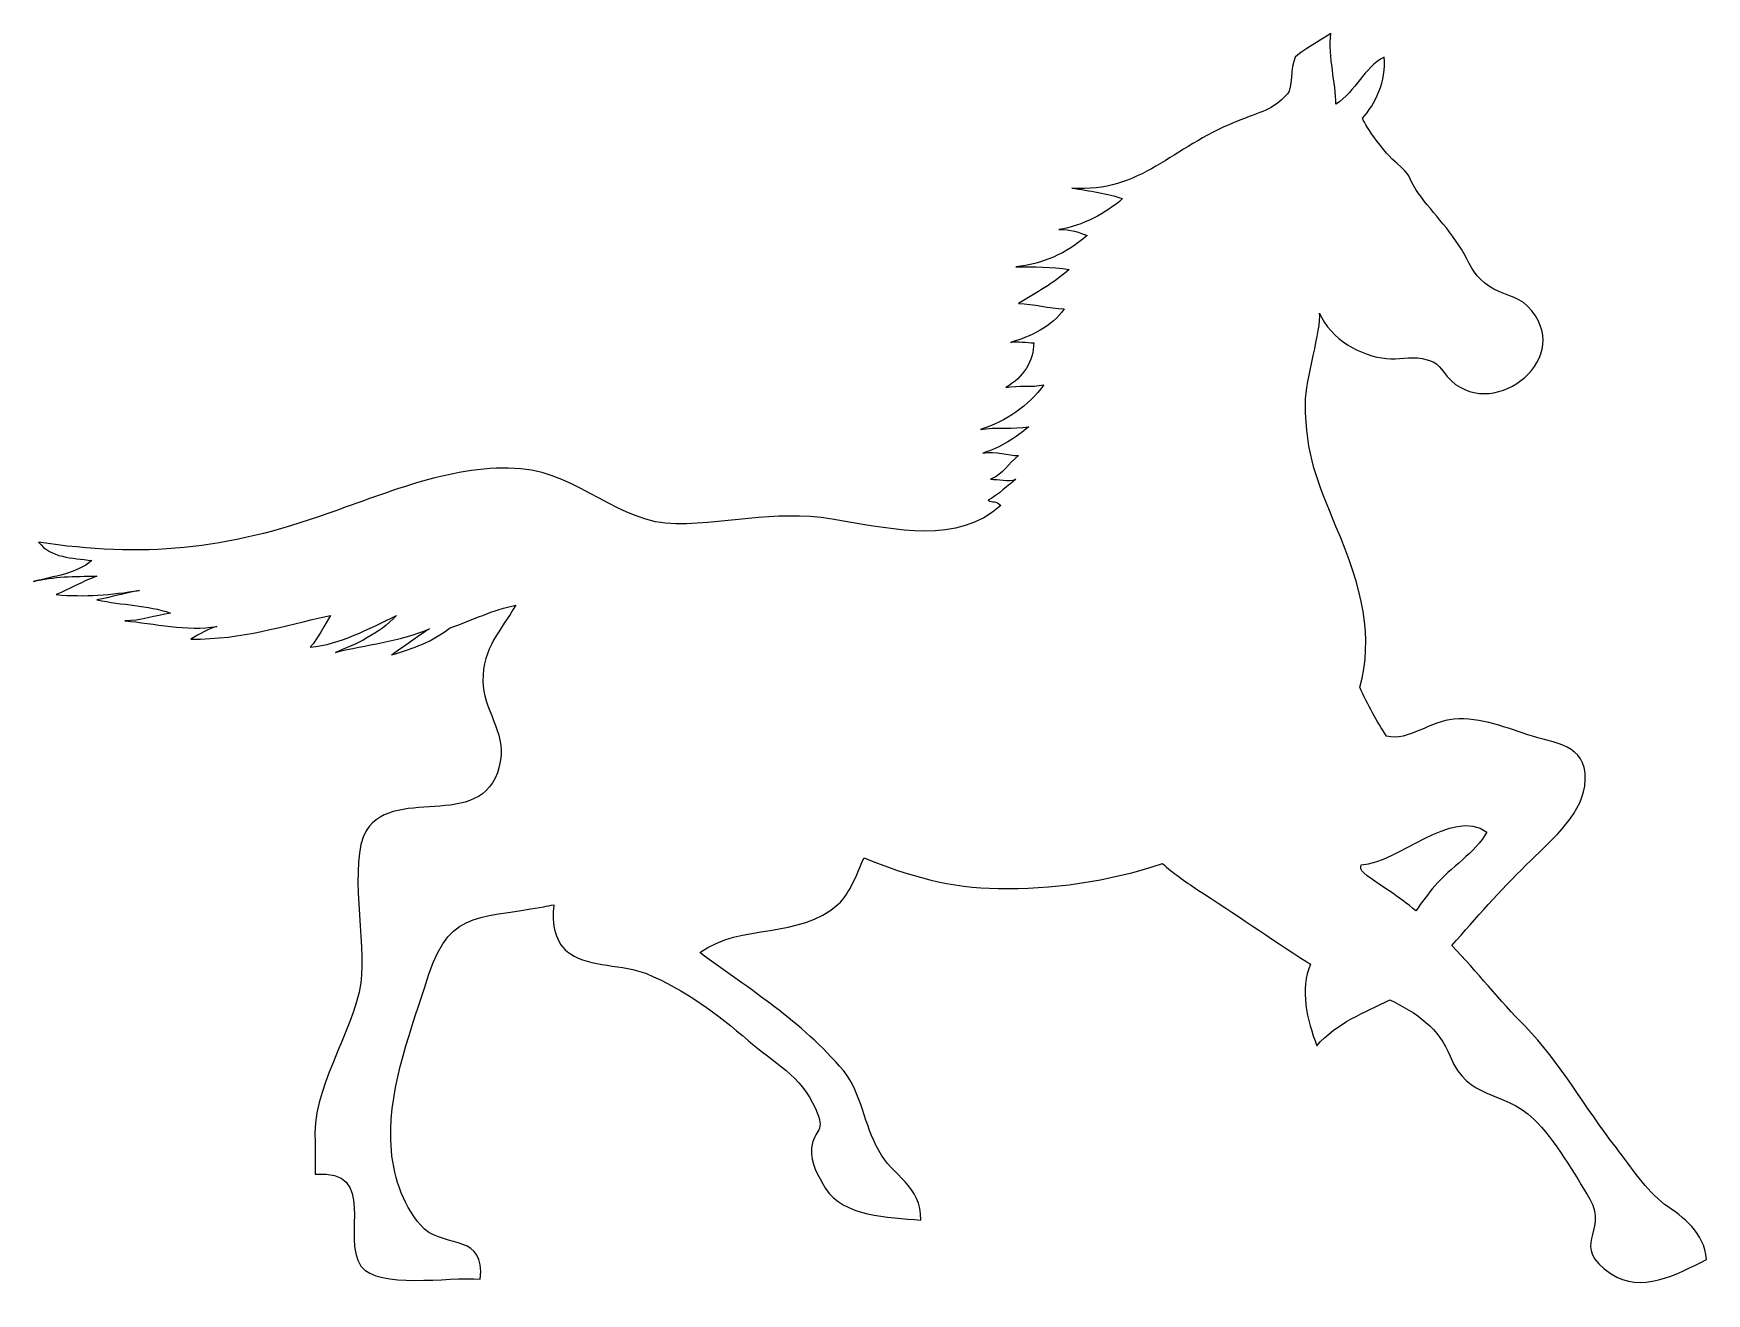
# Model space of a CAD drawing. Header units: centimetres. Extents: x -14 to 14, y -10.7 to 10.5.
import ezdxf

# ---------------------------------------------------------------- set-up
doc = ezdxf.new("R2010")
doc.units = ezdxf.units.CM
doc.header["$MEASUREMENT"] = 0
doc.layers.add('Layer 1', color=7, linetype='Continuous')

msp = doc.modelspace()

# ---------------------------------------------------------------- linework, layer by layer
at = {"layer": 'Layer 1'}
for points, knots in [([(-14.01547, 1.27905), (-13.67522, 1.36692), (-13.29236, 1.41089), (-13.03723, 1.63073), (-13.03723, 1.63073), (-13.37759, 1.67473), (-13.71771, 1.67473), (-13.93046, 1.93841), (-13.93046, 1.93841), (-12.18651, 1.67473), (-10.78279, 1.80657), (-9.08134, 2.42204), (-9.08134, 2.42204), (-8.0606, 2.77372), (-6.95462, 3.25725), (-5.84863, 3.16938), (-5.84863, 3.16938), (-4.87028, 3.08154), (-4.18967, 2.2462), (-3.25394, 2.2462), (-3.25394, 2.2462), (-2.27559, 2.2462), (-1.46747, 2.50988), (-0.44663, 2.2902), (-0.44663, 2.2902), (0.40424, 2.15823), (1.46747, 1.89452), (2.19071, 2.55388), (2.19071, 2.55388), (2.1057, 2.64185), (2.06297, 2.59788), (1.97796, 2.64185), (1.97796, 2.64185), (2.14822, 2.72972), (2.31819, 2.90556), (2.44596, 2.99353), (2.44596, 2.99353), (2.31822, 2.94953), (2.14822, 2.99353), (2.02048, 2.99353), (2.02048, 2.99353), (2.23323, 3.0815), (2.31822, 3.25721), (2.48848, 3.38919), (2.48848, 3.38919), (2.31822, 3.38919), (2.10573, 3.47716), (1.89298, 3.43319), (1.89298, 3.43319), (2.19074, 3.52103), (2.44596, 3.69687), (2.65847, 3.87272), (2.65847, 3.87272), (2.40349, 3.82885), (2.10573, 3.87272), (1.85025, 3.82885), (1.85025, 3.82885), (2.27575, 3.96069), (2.65847, 4.22451), (2.91398, 4.57619), (2.91398, 4.57619), (2.70123, 4.53219), (2.48848, 4.57619), (2.27575, 4.53219), (2.27575, 4.53219), (2.57349, 4.70803), (2.74375, 4.97185), (2.74375, 5.27953), (2.74375, 5.27953), (2.62717, 5.27953), (2.47509, 5.31607), (2.35256, 5.28887), (2.35256, 5.28887), (2.68408, 5.3796), (3.04844, 5.55356), (3.25397, 5.85116), (3.25397, 5.85116), (2.99896, 5.85116), (2.74375, 5.93903), (2.48848, 5.93903), (2.48848, 5.93903), (2.78622, 6.11487), (3.08398, 6.29082), (3.33919, 6.51053), (3.33919, 6.51053), (3.04145, 6.55466), (2.74372, 6.55466), (2.44596, 6.55466), (2.44596, 6.55466), (2.8712, 6.5984), (3.2967, 6.77437), (3.63696, 7.08205), (3.63696, 7.08205), (3.52586, 7.12044), (3.35042, 7.19191), (3.16624, 7.18071), (3.16624, 7.18071), (3.56364, 7.24246), (3.95385, 7.45085), (4.23246, 7.69768), (4.23246, 7.69768), (3.97722, 7.78552), (3.67948, 7.82952), (3.38175, 7.87339), (3.38175, 7.87339), (4.5302, 7.78555), (5.08321, 8.57676), (6.10394, 8.97255), (6.10394, 8.97255), (6.61443, 9.19237), (6.69968, 9.14839), (6.99741, 9.45605), (6.99741, 9.45605), (7.08242, 9.54402), (7.03969, 9.89571), (7.12491, 10.07155), (7.12491, 10.07155), (7.20989, 10.15942), (7.59291, 10.37937), (7.72041, 10.46723), (7.72041, 10.46723), (7.67792, 10.07155), (7.80539, 9.63191), (7.80539, 9.28023), (7.80539, 9.28023), (8.14588, 9.50007), (8.27339, 9.89573), (8.61364, 10.07155), (8.61364, 10.07155), (8.65613, 9.67602), (8.4618, 9.26753), (8.24904, 9.04772), (8.24904, 9.04772), (8.31318, 8.89386), (8.61364, 8.46688), (8.82639, 8.29106), (8.82639, 8.29106), (9.08161, 8.07135), (8.99638, 8.0932), (9.14524, 7.8514), (9.14524, 7.8514), (9.3794, 7.49972), (9.71962, 7.19193), (9.95349, 6.77439), (9.95349, 6.77439), (10.08123, 6.53256), (10.14486, 6.37871), (10.37897, 6.22488), (10.37897, 6.22488), (10.57034, 6.09304), (10.84673, 6.07102), (11.01696, 5.89508), (11.01696, 5.89508), (11.84632, 5.05976), (10.48536, 3.96076), (9.74077, 4.64212), (9.74077, 4.64212), (9.52802, 4.86196), (9.57075, 4.94994), (9.25166, 5.0159), (9.25166, 5.0159), (9.03891, 5.05977), (8.84754, 4.99389), (8.65616, 5.0159), (8.65616, 5.0159), (8.2319, 5.05765), (7.71197, 5.3375), (7.53329, 5.78002), (7.53329, 5.78002), (7.56607, 5.50911), (7.29519, 4.6611), (7.29519, 4.26843), (7.29519, 4.26843), (7.29519, 3.38925), (7.50768, 2.94956), (7.80541, 2.20225), (7.80541, 2.20225), (8.25179, 1.17109), (8.43869, 0.32421), (8.20628, -0.49348), (8.20628, -0.49348), (8.33579, -0.77928), (8.49261, -1.07355), (8.65615, -1.31488), (8.65615, -1.31488), (9.01776, -1.40259), (9.40077, -1.05117), (9.78349, -1.02905), (9.78349, -1.02905), (10.22984, -0.98508), (10.67672, -1.18288), (11.10196, -1.31488), (11.10196, -1.31488), (11.56996, -1.44683), (12.05906, -1.49059), (11.97405, -2.1502), (11.97405, -2.1502), (11.91018, -2.65571), (11.3572, -3.11725), (10.99581, -3.46891), (10.99581, -3.46891), (10.55591, -3.90685), (10.1538, -4.35717), (9.75065, -4.82045), (9.75065, -4.82045), (10.17094, -5.2668), (10.54845, -5.74498), (10.97445, -6.17271), (10.97445, -6.17271), (11.56992, -6.78834), (11.97402, -7.53568), (12.50591, -8.21691), (12.50591, -8.21691), (12.76092, -8.54671), (12.99478, -8.92025), (13.31389, -9.16232), (13.31389, -9.16232), (13.63277, -9.38203), (13.97323, -9.62362), (14.01551, -10.0854), (14.01551, -10.0854), (13.50526, -10.34932), (12.90979, -10.65701), (12.42042, -10.3272), (12.42042, -10.3272), (11.69745, -9.84381), (12.37817, -9.64574), (12.05905, -9.07435), (12.05905, -9.07435), (11.82518, -8.67869), (11.46355, -8.0633), (11.12309, -7.73323), (11.12309, -7.73323), (10.5917, -7.22774), (10.01734, -7.42555), (9.71961, -6.67847), (9.71961, -6.67847), (9.54189, -6.21373), (9.15345, -5.94581), (8.70856, -5.7333), (8.70856, -5.7333), (8.28631, -5.94677), (7.81956, -6.11679), (7.4865, -6.5025), (7.4865, -6.5025), (7.32172, -6.07652), (7.19673, -5.54762), (7.38212, -5.13532), (7.38212, -5.13532), (7.36027, -5.12214), (7.33788, -5.10923), (7.31629, -5.09555), (7.31629, -5.09555), (6.69965, -4.69987), (6.10394, -4.28209), (5.4873, -3.88643), (5.4873, -3.88643), (5.2701, -3.74726), (5.07722, -3.60237), (4.90024, -3.4495), (4.90024, -3.4495), (3.99359, -3.75372), (3.02284, -3.88667), (2.14823, -3.86458), (2.14823, -3.86458), (1.36935, -3.86458), (0.62, -3.6513), (-0.09975, -3.35184), (-0.09975, -3.35184), (-0.2244, -3.63418), (-0.33314, -3.94758), (-0.53158, -4.1285), (-0.53158, -4.1285), (-1.19095, -4.72201), (-2.14792, -4.43618), (-2.84978, -4.9417), (-2.84978, -4.9417), (-2.02042, -5.55707), (-1.14843, -6.08494), (-0.4466, -6.92002), (-0.4466, -6.92002), (-0.12759, -7.31568), (-0.10624, -7.82122), (0.14903, -8.26111), (0.14903, -8.26111), (0.36152, -8.67865), (0.872, -8.85439), (0.85086, -9.42596), (0.85086, -9.42596), (0.29777, -9.38199), (-0.4466, -9.36013), (-0.74421, -8.89835), (-0.74421, -8.89835), (-0.87195, -8.67864), (-0.99945, -8.48081), (-0.97821, -8.21686), (-0.97821, -8.21686), (-0.93572, -7.8873), (-0.72307, -7.95318), (-0.91445, -7.55749), (-0.91445, -7.55749), (-1.14845, -7.00798), (-1.61631, -6.78829), (-2.04158, -6.41449), (-2.04158, -6.41449), (-2.55207, -5.97483), (-3.10505, -5.55705), (-3.74317, -5.29361), (-3.74317, -5.29361), (-4.12592, -5.13952), (-4.70014, -5.18352), (-5.01915, -4.96354), (-5.01915, -4.96354), (-5.27913, -4.79405), (-5.33641, -4.46075), (-5.29926, -4.13915), (-5.29926, -4.13915), (-5.35503, -4.15233), (-5.41073, -4.16328), (-5.46576, -4.17222), (-5.46576, -4.17222), (-6.65686, -4.39214), (-7.08223, -4.21646), (-7.46498, -5.53519), (-7.46498, -5.53519), (-7.72022, -6.32651), (-8.1031, -7.33756), (-8.01796, -8.26109), (-8.01796, -8.26109), (-7.97534, -8.74451), (-7.80534, -9.22814), (-7.46498, -9.57983), (-7.46498, -9.57983), (-7.08223, -9.88751), (-6.44414, -9.6678), (-6.52912, -10.41491), (-6.52912, -10.41491), (-7.08223, -10.37117), (-8.23071, -10.59086), (-8.52844, -10.1952), (-8.52844, -10.1952), (-8.86869, -9.71157), (-8.2307, -8.56881), (-9.29406, -8.65675), (-9.29406, -8.65675), (-9.29406, -8.4808), (-9.29406, -8.30483), (-9.29406, -8.12888), (-9.29406, -8.12888), (-9.37904, -7.2498), (-8.65594, -6.28254), (-8.52844, -5.4472), (-8.52844, -5.4472), (-8.44332, -4.78786), (-8.74106, -3.42515), (-8.44332, -2.89752), (-8.44332, -2.89752), (-7.93283, -2.10618), (-6.40161, -2.98523), (-6.18886, -1.71052), (-6.18886, -1.71052), (-6.10388, -1.27086), (-6.4866, -0.83123), (-6.4866, -0.39155), (-6.4866, -0.39155), (-6.4866, 0.17998), (-6.18886, 0.44377), (-5.93373, 0.88342), (-5.93373, 0.88342), (-6.30367, 0.80688), (-6.67374, 0.63066), (-7.04368, 0.49919), (-7.04368, 0.49919), (-7.31919, 0.27477), (-7.65283, 0.16132), (-8.01793, 0.0481), (-8.01793, 0.0481), (-7.80531, 0.17994), (-7.59256, 0.35578), (-7.37994, 0.48776), (-7.37994, 0.48776), (-7.89029, 0.26792), (-8.44327, 0.22394), (-8.95366, 0.09197), (-8.95366, 0.09197), (-8.61354, 0.22394), (-8.23066, 0.39965), (-7.93282, 0.70747), (-7.93282, 0.70747), (-8.40082, 0.48776), (-8.86868, 0.22394), (-9.37903, 0.17994), (-9.37903, 0.17994), (-9.25153, 0.31178), (-9.12389, 0.5756), (-9.0388, 0.70747), (-9.0388, 0.70747), (-9.88951, 0.53163), (-10.48501, 0.31181), (-11.37825, 0.31181), (-11.37825, 0.31181), (-11.22614, 0.40611), (-11.09578, 0.47781), (-10.94058, 0.52715), (-10.94058, 0.52715), (-11.4435, 0.43978), (-11.99685, 0.58083), (-12.48424, 0.61949), (-12.48424, 0.61949), (-12.229, 0.61949), (-11.97375, 0.70746), (-11.71862, 0.75157), (-11.71862, 0.75157), (-12.10137, 0.88341), (-12.52674, 0.88341), (-12.95211, 0.97128), (-12.95211, 0.97128), (-12.72507, 1.01041), (-12.49766, 1.08412), (-12.24067, 1.13098), (-12.24067, 1.13098), (-12.71401, 1.05393), (-13.15478, 1.01814), (-13.63272, 1.05928), (-13.63272, 1.05928), (-13.41997, 1.14715), (-13.20748, 1.27912), (-12.95211, 1.36696), (-12.95211, 1.36696), (-13.33499, 1.36692), (-13.67521, 1.36692), (-14.01547, 1.27905), (-14.01547, 1.27905), (-14.01547, 1.27905), (-14.01547, 1.27905), (-14.01547, 1.27905)], [0, 0, 0, 0, 0.00909091, 0.00909091, 0.00909091, 0.00909091, 0.01818182, 0.01818182, 0.01818182, 0.01818182, 0.02727273, 0.02727273, 0.02727273, 0.02727273, 0.03636364, 0.03636364, 0.03636364, 0.03636364, 0.04545455, 0.04545455, 0.04545455, 0.04545455, 0.05454545, 0.05454545, 0.05454545, 0.05454545, 0.06363636, 0.06363636, 0.06363636, 0.06363636, 0.07272727, 0.07272727, 0.07272727, 0.07272727, 0.08181818, 0.08181818, 0.08181818, 0.08181818, 0.09090909, 0.09090909, 0.09090909, 0.09090909, 0.1, 0.1, 0.1, 0.1, 0.10909091, 0.10909091, 0.10909091, 0.10909091, 0.11818182, 0.11818182, 0.11818182, 0.11818182, 0.12727273, 0.12727273, 0.12727273, 0.12727273, 0.13636364, 0.13636364, 0.13636364, 0.13636364, 0.14545455, 0.14545455, 0.14545455, 0.14545455, 0.15454545, 0.15454545, 0.15454545, 0.15454545, 0.16363636, 0.16363636, 0.16363636, 0.16363636, 0.17272727, 0.17272727, 0.17272727, 0.17272727, 0.18181818, 0.18181818, 0.18181818, 0.18181818, 0.19090909, 0.19090909, 0.19090909, 0.19090909, 0.2, 0.2, 0.2, 0.2, 0.20909091, 0.20909091, 0.20909091, 0.20909091, 0.21818182, 0.21818182, 0.21818182, 0.21818182, 0.22727273, 0.22727273, 0.22727273, 0.22727273, 0.23636364, 0.23636364, 0.23636364, 0.23636364, 0.24545455, 0.24545455, 0.24545455, 0.24545455, 0.25454545, 0.25454545, 0.25454545, 0.25454545, 0.26363636, 0.26363636, 0.26363636, 0.26363636, 0.27272727, 0.27272727, 0.27272727, 0.27272727, 0.28181818, 0.28181818, 0.28181818, 0.28181818, 0.29090909, 0.29090909, 0.29090909, 0.29090909, 0.3, 0.3, 0.3, 0.3, 0.30909091, 0.30909091, 0.30909091, 0.30909091, 0.31818182, 0.31818182, 0.31818182, 0.31818182, 0.32727273, 0.32727273, 0.32727273, 0.32727273, 0.33636364, 0.33636364, 0.33636364, 0.33636364, 0.34545455, 0.34545455, 0.34545455, 0.34545455, 0.35454545, 0.35454545, 0.35454545, 0.35454545, 0.36363636, 0.36363636, 0.36363636, 0.36363636, 0.37272727, 0.37272727, 0.37272727, 0.37272727, 0.38181818, 0.38181818, 0.38181818, 0.38181818, 0.39090909, 0.39090909, 0.39090909, 0.39090909, 0.4, 0.4, 0.4, 0.4, 0.40909091, 0.40909091, 0.40909091, 0.40909091, 0.41818182, 0.41818182, 0.41818182, 0.41818182, 0.42727273, 0.42727273, 0.42727273, 0.42727273, 0.43636364, 0.43636364, 0.43636364, 0.43636364, 0.44545455, 0.44545455, 0.44545455, 0.44545455, 0.45454545, 0.45454545, 0.45454545, 0.45454545, 0.46363636, 0.46363636, 0.46363636, 0.46363636, 0.47272727, 0.47272727, 0.47272727, 0.47272727, 0.48181818, 0.48181818, 0.48181818, 0.48181818, 0.49090909, 0.49090909, 0.49090909, 0.49090909, 0.5, 0.5, 0.5, 0.5, 0.50909091, 0.50909091, 0.50909091, 0.50909091, 0.51818182, 0.51818182, 0.51818182, 0.51818182, 0.52727273, 0.52727273, 0.52727273, 0.52727273, 0.53636364, 0.53636364, 0.53636364, 0.53636364, 0.54545455, 0.54545455, 0.54545455, 0.54545455, 0.55454545, 0.55454545, 0.55454545, 0.55454545, 0.56363636, 0.56363636, 0.56363636, 0.56363636, 0.57272727, 0.57272727, 0.57272727, 0.57272727, 0.58181818, 0.58181818, 0.58181818, 0.58181818, 0.59090909, 0.59090909, 0.59090909, 0.59090909, 0.6, 0.6, 0.6, 0.6, 0.60909091, 0.60909091, 0.60909091, 0.60909091, 0.61818182, 0.61818182, 0.61818182, 0.61818182, 0.62727273, 0.62727273, 0.62727273, 0.62727273, 0.63636364, 0.63636364, 0.63636364, 0.63636364, 0.64545455, 0.64545455, 0.64545455, 0.64545455, 0.65454545, 0.65454545, 0.65454545, 0.65454545, 0.66363636, 0.66363636, 0.66363636, 0.66363636, 0.67272727, 0.67272727, 0.67272727, 0.67272727, 0.68181818, 0.68181818, 0.68181818, 0.68181818, 0.69090909, 0.69090909, 0.69090909, 0.69090909, 0.7, 0.7, 0.7, 0.7, 0.70909091, 0.70909091, 0.70909091, 0.70909091, 0.71818182, 0.71818182, 0.71818182, 0.71818182, 0.72727273, 0.72727273, 0.72727273, 0.72727273, 0.73636364, 0.73636364, 0.73636364, 0.73636364, 0.74545455, 0.74545455, 0.74545455, 0.74545455, 0.75454545, 0.75454545, 0.75454545, 0.75454545, 0.76363636, 0.76363636, 0.76363636, 0.76363636, 0.77272727, 0.77272727, 0.77272727, 0.77272727, 0.78181818, 0.78181818, 0.78181818, 0.78181818, 0.79090909, 0.79090909, 0.79090909, 0.79090909, 0.8, 0.8, 0.8, 0.8, 0.80909091, 0.80909091, 0.80909091, 0.80909091, 0.81818182, 0.81818182, 0.81818182, 0.81818182, 0.82727273, 0.82727273, 0.82727273, 0.82727273, 0.83636364, 0.83636364, 0.83636364, 0.83636364, 0.84545455, 0.84545455, 0.84545455, 0.84545455, 0.85454545, 0.85454545, 0.85454545, 0.85454545, 0.86363636, 0.86363636, 0.86363636, 0.86363636, 0.87272727, 0.87272727, 0.87272727, 0.87272727, 0.88181818, 0.88181818, 0.88181818, 0.88181818, 0.89090909, 0.89090909, 0.89090909, 0.89090909, 0.9, 0.9, 0.9, 0.9, 0.90909091, 0.90909091, 0.90909091, 0.90909091, 0.91818182, 0.91818182, 0.91818182, 0.91818182, 0.92727273, 0.92727273, 0.92727273, 0.92727273, 0.93636364, 0.93636364, 0.93636364, 0.93636364, 0.94545455, 0.94545455, 0.94545455, 0.94545455, 0.95454545, 0.95454545, 0.95454545, 0.95454545, 0.96363636, 0.96363636, 0.96363636, 0.96363636, 0.97272727, 0.97272727, 0.97272727, 0.97272727, 0.98181818, 0.98181818, 0.98181818, 0.98181818, 1, 1, 1, 1]), ([(8.6988, -3.90861), (8.6988, -3.90861), (8.6988, -3.90861), (8.6988, -3.90861), (8.6988, -3.90861), (8.85538, -4.01174), (9.00252, -4.12308), (9.14267, -4.24016), (9.14267, -4.24016), (9.24633, -4.10472), (9.34772, -3.95608), (9.46427, -3.82087), (9.46427, -3.82087), (9.71951, -3.51292), (10.14478, -3.27112), (10.33639, -2.91967), (10.33639, -2.91967), (9.74065, -2.50189), (8.84742, -3.44706), (8.23081, -3.46892), (8.23081, -3.46892), (8.20945, -3.57881), (8.20945, -3.57881), (8.6988, -3.90861)], [0, 0, 0, 0, 0.14285714, 0.14285714, 0.14285714, 0.14285714, 0.28571429, 0.28571429, 0.28571429, 0.28571429, 0.42857143, 0.42857143, 0.42857143, 0.42857143, 0.57142857, 0.57142857, 0.57142857, 0.57142857, 0.71428571, 0.71428571, 0.71428571, 0.71428571, 1, 1, 1, 1])]:
    msp.add_open_spline(points, degree=3, knots=knots, dxfattribs=at)

doc.saveas('drawing.dxf')
